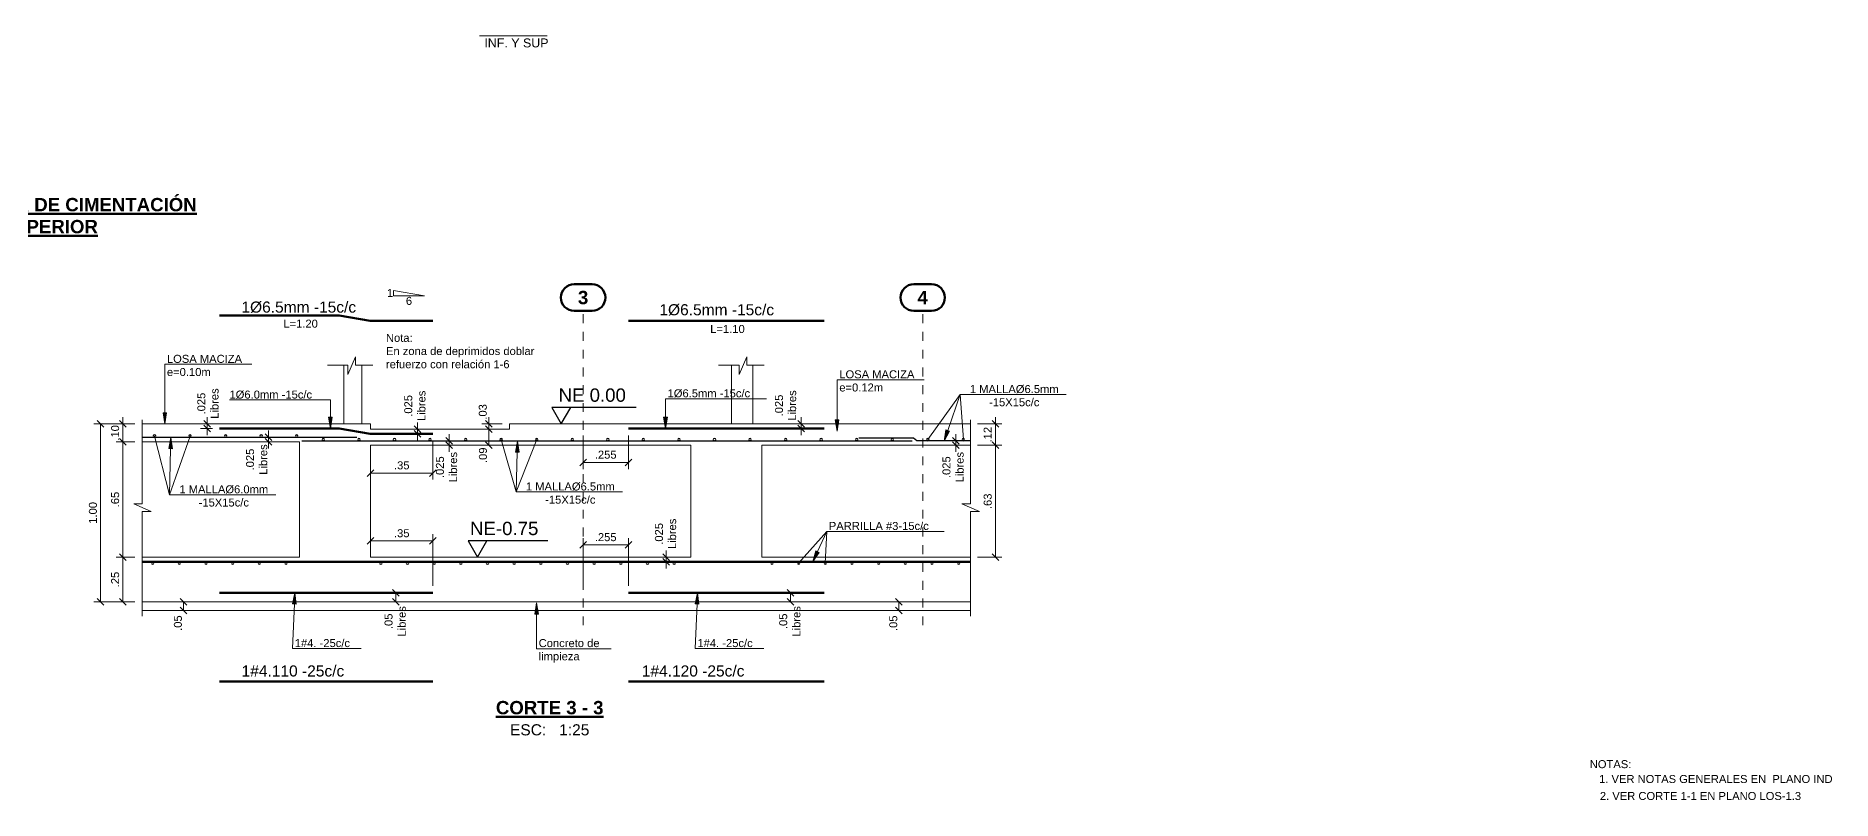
# Model space of a CAD drawing. Header units: metres. Extents: x 1.9 to 93.5, y 3.6 to 60.4.
# Drawn here: x 23.74 to 43.95, y 4.4 to 12.99 of the extents above; entities that cross this region are included whole.
import ezdxf

# ---------------------------------------------------------------- set-up
doc = ezdxf.new("R2010")
doc.units = ezdxf.units.M
doc.linetypes.add('-PYD EJES', pattern=[0.02, 0.0125, -0.0025, 0.0025, -0.0025])
for name, color, linetype, lineweight in [('3059-TOA-LOS-1_4_dwg-1', 7, 'Continuous', 20), ('COTAEJE', 9, 'Continuous', 13), ('COTAEJE-1', 7, 'Continuous', 9), ('COTAS', 9, 'Continuous', 13), ('COTAS-1', 7, 'Continuous', 9), ('EJES-1', 1, '-PYD EJES', 9), ('LINEAD', 7, 'Continuous', 20), ('REFUERZOG', 90, 'Continuous', 70), ('REFUERZOM', 2, 'Continuous', 30), ('REFUERZOS', 3, 'Continuous', 50), ('TEXEJES', 3, 'Continuous', 50), ('TEXEJES-1', 7, 'Continuous', 50), ('TEXREF', 2, 'Continuous', 30), ('TEXTOD', 7, 'Continuous', 20), ('TEXTOG', 3, 'Continuous', 50), ('TEXTOM', 2, 'Continuous', 30), ('TEXTOM-1', 7, 'Continuous', 30), ('VARIOS', 8, 'Continuous', 9), ('VARIOS-2', 7, 'Continuous', 9)]:
    doc.layers.add(name, color=color, linetype=linetype, lineweight=lineweight)
doc.styles.add('Swis721 Ex BT', font='swisse.ttf', dxfattribs={"height": 0.045})
doc.styles.add('Swis721 Ex BT_1', font='swisse.ttf', dxfattribs={"height": 0.075})
doc.styles.add('Swis721 Ex BT_2', font='swisse.ttf', dxfattribs={"height": 0.0625})
doc.styles.add('Swis721 Ex BT_3', font='swisse.ttf', dxfattribs={"height": 0.1})
doc.styles.add('Swis721 Ex BT_4', font='swisse.ttf', dxfattribs={"height": 0.09})
doc.styles.add('Swis721 Ex BT_B', font='swisseb.ttf', dxfattribs={"height": 0.075})
doc.styles.add('Swis721 Ex BT_B_1', font='swisseb.ttf', dxfattribs={"height": 0.15})
doc.styles.add('Swis721 LtEx BT', font='swissel.ttf', dxfattribs={"height": 0.0625})
doc.styles.add('Swis721 LtEx BT_1', font='swissel.ttf', dxfattribs={"height": 0.045})
doc.styles.add('Swis721 LtEx BT_3', font='swissel.ttf', dxfattribs={"height": 0.09})

# ---------------------------------------------------------------- blocks, each defined once
blk = doc.blocks.new('3059-TOA-LOS-1_4_dwg__U299-4209311-19_ZI_ALL_Estructura_TOA_LOS-1_4')
at = {"layer": 'REFUERZOM'}
blk.add_circle((0, 0), 0.00702, dxfattribs=at)
blk = doc.blocks.new('3059-TOA-LOS-1_4_dwg__U300-4209312-19_ZI_ALL_Estructura_TOA_LOS-1_4')
for p in [(0, 0), (0.2, 0), (0.4, 0), (0.6, 0), (0.8, 0), (1, 0), (1.2, 0), (1.4, 0), (1.6, 0), (1.8, 0), (2, 0), (2.2, 0), (2.4, 0), (2.6, 0), (2.8, 0), (3, 0), (3.2, 0), (3.4, 0), (3.6, 0)]:
    blk.add_blockref('3059-TOA-LOS-1_4_dwg__U299-4209311-19_ZI_ALL_Estructura_TOA_LOS-1_4', p)
blk = doc.blocks.new('3059-TOA-LOS-1_4_dwg__U297-4209313-19_ZI_ALL_Estructura_TOA_LOS-1_4')
at = {"layer": 'REFUERZOM'}
blk.add_circle((0, 0), 0.00702, dxfattribs=at)
blk = doc.blocks.new('3059-TOA-LOS-1_4_dwg__U298-4209314-19_ZI_ALL_Estructura_TOA_LOS-1_4')
for p in [(0, 0), (0.2, 0), (0.4, 0), (0.6, 0), (0.8, 0)]:
    blk.add_blockref('3059-TOA-LOS-1_4_dwg__U297-4209313-19_ZI_ALL_Estructura_TOA_LOS-1_4', p)
blk = doc.blocks.new('3059-TOA-LOS-1_4_dwg__U20-4209255-19_ZI_ALL_Estructura_TOA_LOS-1_4')
at = {"layer": 'TEXEJES'}
for p, q in [((-0.163, -0.038), (-0.063, -0.038)), ((-0.063, -0.188), (-0.163, -0.188))]:
    blk.add_line(p, q, dxfattribs=at)
for centre, start, end in [((-0.163, -0.113), 90, 270), ((-0.063, -0.113), 270, 90)]:
    blk.add_arc(centre, 0.075, start, end, dxfattribs=at)
blk = doc.blocks.new('3059-TOA-LOS-1_4_dwg__U301-4209315-19_ZI_ALL_Estructura_TOA_LOS-1_4')
at = {"layer": 'REFUERZOM'}
blk.add_circle((0, 0), 0.00702, dxfattribs=at)
blk = doc.blocks.new('3059-TOA-LOS-1_4_dwg__U302-4209316-19_ZI_ALL_Estructura_TOA_LOS-1_4')
for p in [(0, 0), (0.15, 0), (0.3, 0), (0.45, 0), (0.6, 0), (0.75, 0)]:
    blk.add_blockref('3059-TOA-LOS-1_4_dwg__U301-4209315-19_ZI_ALL_Estructura_TOA_LOS-1_4', p)
blk = doc.blocks.new('3059-TOA-LOS-1_4_dwg__U303-4209317-19_ZI_ALL_Estructura_TOA_LOS-1_4')
at = {"layer": 'REFUERZOM'}
blk.add_circle((0, 0), 0.00702, dxfattribs=at)
blk = doc.blocks.new('3059-TOA-LOS-1_4_dwg__U304-4209318-19_ZI_ALL_Estructura_TOA_LOS-1_4')
for p in [(0, 0), (0.15, 0), (0.3, 0), (0.45, 0), (0.6, 0), (0.75, 0), (0.9, 0), (1.05, 0), (1.2, 0), (1.35, 0), (1.5, 0), (1.65, 0)]:
    blk.add_blockref('3059-TOA-LOS-1_4_dwg__U303-4209317-19_ZI_ALL_Estructura_TOA_LOS-1_4', p)
blk = doc.blocks.new('3059-TOA-LOS-1_4_dwg__Oblique-4209254-19_ZI_ALL_Estructura_TOA_LOS-1_4')
at = {"layer": 'COTAS'}
blk.add_line((-0.5, -0.5), (0.5, 0.5), dxfattribs=at)
blk = doc.blocks.new('3059-TOA-LOS-1_4_dwg__U292-4209319-19_ZI_ALL_Estructura_TOA_LOS-1_4')
at = {"layer": 'TEXTOM', "flags": 128}
blk.add_lwpolyline([(0.638, 0.382), (0.164, 0.382), (0.217, 0.29), (0.27, 0.382)], dxfattribs=at)
blk = doc.blocks.new('3059-TOA-LOS-1_4_dwg__U293-4209320-19_ZI_ALL_Estructura_TOA_LOS-1_4')
at = {"layer": 'TEXTOM', "flags": 128}
blk.add_lwpolyline([(0.638, 0.382), (0.19, 0.382), (0.243, 0.29), (0.296, 0.382)], dxfattribs=at)
blk = doc.blocks.new('3059-TOA-LOS-1_4_dwg__U295-4209321-19_ZI_ALL_Estructura_TOA_LOS-1_4')
at = {"layer": 'REFUERZOM'}
blk.add_circle((0, 0), 0.00702, dxfattribs=at)
blk = doc.blocks.new('3059-TOA-LOS-1_4_dwg__U296-4209322-19_ZI_ALL_Estructura_TOA_LOS-1_4')
for p in [(0, 0), (0.15, 0), (0.3, 0), (0.45, 0), (0.6, 0), (0.75, 0), (0.9, 0), (1.05, 0)]:
    blk.add_blockref('3059-TOA-LOS-1_4_dwg__U295-4209321-19_ZI_ALL_Estructura_TOA_LOS-1_4', p)
blk = doc.blocks.new('3059-TOA-LOS-1_4_dwg_3-4209323-19_ZI_ALL_Estructura_TOA_LOS-1_4')
at = {"layer": 'COTAEJE'}
for points in [[(23.985, -22.792), (23.964, -22.791), (23.977, -22.729)], [(26.25, -22.792), (26.229, -22.791), (26.242, -22.729)], [(25.348, -22.848), (25.327, -22.848), (25.337, -22.785)]]:
    blk.add_hatch(color=256, dxfattribs=at).paths.add_polyline_path(points)
at = {"layer": 'TEXTOD'}
for points in [[(23.246, -21.779), (23.236, -21.716), (23.256, -21.716)], [(24.178, -21.804), (24.167, -21.741), (24.188, -21.741)], [(26.062, -21.804), (26.052, -21.741), (26.073, -21.741)], [(27.028, -21.819), (27.017, -21.756), (27.038, -21.756)], [(27.63, -21.875), (27.64, -21.812), (27.66, -21.819)], [(23.289, -21.918), (23.268, -21.917), (23.28, -21.855)], [(25.239, -21.938), (25.218, -21.937), (25.23, -21.875)]]:
    blk.add_hatch(color=256, dxfattribs=at).paths.add_polyline_path(points)
at = {"layer": 'VARIOS'}
blk.add_hatch(color=256, dxfattribs=at).paths.add_polyline_path([(26.892, -22.553), (26.908, -22.492), (26.927, -22.501)])
at = {"layer": 'COTAEJE'}
for p, q in [((23.964, -22.791), (23.977, -22.729)), ((23.977, -22.729), (23.985, -22.792)), ((26.229, -22.791), (26.242, -22.729)), ((26.242, -22.729), (26.25, -22.792)), ((23.985, -22.792), (23.964, -22.791)), ((25.327, -22.848), (25.337, -22.785)), ((25.337, -22.785), (25.348, -22.848)), ((26.25, -22.792), (26.229, -22.791)), ((25.348, -22.848), (25.327, -22.848))]:
    blk.add_line(p, q, dxfattribs=at)
at = {"layer": 'COTAEJE', "flags": 128}
for points in [[(23.975, -22.791), (23.965, -23.042), (23.975, -23.042), (24.35, -23.042)], [(26.24, -22.791), (26.23, -23.042), (26.24, -23.042), (26.615, -23.042)], [(25.337, -22.848), (25.337, -23.044), (25.347, -23.044), (25.757, -23.044)]]:
    blk.add_lwpolyline(points, dxfattribs=at)
at = {"layer": 'COTAS'}
for p, q in [((22.885, -21.779), (22.885, -22.779)), ((23.48, -21.779), (23.447, -21.779)), ((23.514, -21.804), (23.447, -21.804)), ((24.664, -21.809), (24.631, -21.809)), ((25.144, -21.779), (25.03, -21.779)), ((25.068, -21.809), (25.068, -21.899)), ((26.82, -21.779), (26.787, -21.779)), ((26.82, -21.804), (26.787, -21.804)), ((27.817, -21.779), (27.955, -21.779)), ((23.826, -21.854), (23.793, -21.854)), ((23.826, -21.879), (23.793, -21.879)), ((24.664, -21.834), (24.631, -21.834)), ((24.754, -21.874), (24.754, -22.092)), ((24.842, -21.874), (24.809, -21.874)), ((24.842, -21.899), (24.809, -21.899)), ((25.144, -21.899), (25.03, -21.899)), ((25.599, -21.844), (25.599, -22.033)), ((25.854, -21.844), (25.854, -22.033)), ((27.69, -21.874), (27.657, -21.874)), ((27.69, -21.899), (27.657, -21.899)), ((24.404, -21.939), (24.404, -22.092)), ((25.854, -21.995), (25.599, -21.995)), ((24.754, -22.055), (24.404, -22.055)), ((24.404, -22.489), (24.404, -22.399)), ((24.754, -22.689), (24.754, -22.399)), ((25.599, -22.689), (25.599, -22.421)), ((25.854, -22.689), (25.854, -22.421)), ((24.754, -22.437), (24.404, -22.437)), ((25.854, -22.458), (25.599, -22.458)), ((26.027, -22.529), (26.105, -22.529)), ((27.817, -22.529), (27.955, -22.529)), ((26.027, -22.554), (26.105, -22.554)), ((24.505, -22.729), (24.583, -22.729)), ((24.545, -22.779), (24.545, -22.729)), ((26.725, -22.729), (26.803, -22.729)), ((26.766, -22.779), (26.766, -22.729)), ((23.376, -22.779), (23.313, -22.779)), ((23.376, -22.829), (23.313, -22.829)), ((23.351, -22.779), (23.351, -22.829)), ((24.505, -22.779), (24.583, -22.779)), ((26.725, -22.779), (26.803, -22.779)), ((27.469, -22.779), (27.338, -22.779)), ((27.469, -22.829), (27.338, -22.829)), ((27.375, -22.779), (27.375, -22.829))]:
    blk.add_line(p, q, dxfattribs=at)
at = {"layer": 'COTAS', "flags": 128}
for points in [[(22.847, -21.779), (23.078, -21.779), (22.973, -21.779)], [(23.01, -21.879), (23.01, -21.779), (23.01, -21.741)], [(23.484, -21.841), (23.484, -21.804), (23.484, -21.779), (23.484, -21.741)], [(23.83, -21.916), (23.83, -21.879), (23.83, -21.854), (23.83, -21.816)], [(24.668, -21.871), (24.668, -21.834), (24.668, -21.809), (24.668, -21.771)], [(25.068, -21.846), (25.068, -21.809), (25.068, -21.779), (25.068, -21.741)], [(26.825, -21.841), (26.825, -21.804), (26.825, -21.779), (26.825, -21.741)], [(27.918, -21.899), (27.918, -21.779), (27.918, -21.741)], [(23.01, -22.779), (23.01, -22.529), (23.01, -21.879), (23.01, -21.916)], [(24.846, -21.936), (24.846, -21.899), (24.846, -21.874), (24.846, -21.836)], [(27.695, -21.936), (27.695, -21.899), (27.695, -21.874), (27.695, -21.836)], [(27.918, -22.529), (27.918, -21.899), (27.918, -21.936)], [(26.067, -22.591), (26.067, -22.554), (26.067, -22.529), (26.067, -22.491)], [(22.847, -22.779), (23.078, -22.779), (22.973, -22.779)]]:
    blk.add_lwpolyline(points, dxfattribs=at)
for points in [[(25.03, -21.809), (25.144, -21.809)], [(22.973, -21.879), (23.078, -21.879)], [(27.955, -21.899), (27.817, -21.899)], [(22.973, -22.529), (23.078, -22.529)]]:
    blk.add_lwpolyline(points, close=True, dxfattribs=at)
at = {"layer": 'EJES-1'}
for p, q in [((25.599, -22.911), (25.599, -21.143)), ((27.509, -22.911), (27.509, -21.143))]:
    blk.add_line(p, q, dxfattribs=at)
at = {"layer": 'LINEAD'}
blk.add_line((23.118, -22.779), (27.777, -22.779), dxfattribs=at)
at = {"layer": 'LINEAD', "flags": 128}
for points in [[(27.777, -21.779), (25.184, -21.779), (25.184, -21.809), (24.404, -21.809), (24.404, -21.779), (23.118, -21.779)], [(23.118, -21.879), (24.004, -21.879), (24.004, -22.529), (23.118, -22.529)], [(27.777, -22.529), (26.604, -22.529), (26.604, -21.899), (27.777, -21.899)]]:
    blk.add_lwpolyline(points, dxfattribs=at)
blk.add_lwpolyline([(26.204, -21.899), (26.204, -22.529), (24.404, -22.529), (24.404, -21.899)], close=True, dxfattribs=at)
at = {"layer": 'REFUERZOG'}
for p, q in [((26.954, -21.198), (25.854, -21.198)), ((26.954, -21.804), (25.854, -21.804))]:
    blk.add_line(p, q, dxfattribs=at)
at = {"layer": 'REFUERZOG', "flags": 128}
for points in [[(24.754, -21.198), (24.402, -21.198), (24.227, -21.168), (23.554, -21.168)], [(24.754, -21.834), (24.402, -21.834), (24.227, -21.804), (23.554, -21.804)]]:
    blk.add_lwpolyline(points, dxfattribs=at)
at = {"layer": 'REFUERZOM'}
for p, q in [((23.118, -21.854), (24.326, -21.854)), ((24.017, -21.874), (27.449, -21.874))]:
    blk.add_line(p, q, dxfattribs=at)
at = {"layer": 'REFUERZOM', "flags": 128}
blk.add_lwpolyline([(27.777, -21.874), (27.476, -21.874), (27.458, -21.859), (27.149, -21.859)], dxfattribs=at)
at = {"layer": 'REFUERZOS'}
for p, q in [((27.777, -22.554), (23.118, -22.554)), ((23.554, -22.729), (24.754, -22.729)), ((25.854, -22.729), (26.954, -22.729)), ((23.554, -23.228), (24.754, -23.228)), ((25.854, -23.228), (26.954, -23.228))]:
    blk.add_line(p, q, dxfattribs=at)
at = {"layer": 'TEXTOD'}
for p, q in [((23.246, -21.779), (23.236, -21.716)), ((23.236, -21.716), (23.256, -21.716)), ((23.256, -21.716), (23.246, -21.779)), ((24.178, -21.804), (24.167, -21.741)), ((24.167, -21.741), (24.188, -21.741)), ((24.188, -21.741), (24.178, -21.804)), ((26.062, -21.804), (26.052, -21.741)), ((26.052, -21.741), (26.073, -21.741)), ((26.073, -21.741), (26.062, -21.804)), ((27.028, -21.819), (27.017, -21.756)), ((27.017, -21.756), (27.038, -21.756)), ((27.038, -21.756), (27.028, -21.819)), ((27.63, -21.875), (27.64, -21.812)), ((27.66, -21.819), (27.63, -21.875)), ((27.64, -21.812), (27.66, -21.819)), ((23.268, -21.917), (23.28, -21.855)), ((23.289, -21.918), (23.268, -21.917)), ((23.28, -21.855), (23.289, -21.918)), ((25.218, -21.937), (25.23, -21.875)), ((25.23, -21.875), (25.239, -21.938)), ((25.239, -21.938), (25.218, -21.937))]:
    blk.add_line(p, q, dxfattribs=at)
at = {"layer": 'TEXTOD', "flags": 128}
for points in [[(23.246, -21.716), (23.246, -21.443), (23.256, -21.443), (23.735, -21.443)], [(27.028, -21.756), (27.028, -21.53), (27.038, -21.53), (27.517, -21.53)], [(27.738, -21.867), (27.719, -21.613), (27.538, -21.867)], [(27.65, -21.816), (27.719, -21.613), (27.729, -21.613), (28.316, -21.613)], [(24.178, -21.741), (24.178, -21.643), (24.168, -21.643), (23.61, -21.643)], [(26.062, -21.741), (26.062, -21.637), (26.072, -21.637), (26.63, -21.637)], [(23.388, -21.847), (23.273, -22.177), (23.188, -21.847)], [(23.279, -21.917), (23.273, -22.177), (23.283, -22.177), (23.87, -22.177)], [(25.338, -21.867), (25.223, -22.161), (25.138, -21.867)], [(25.228, -21.937), (25.223, -22.161), (25.233, -22.161), (25.82, -22.161)]]:
    blk.add_lwpolyline(points, dxfattribs=at)
at = {"layer": 'VARIOS'}
for p, q in [((24.254, -21.449), (24.254, -21.779)), ((24.354, -21.779), (24.354, -21.449)), ((26.434, -21.449), (26.434, -21.779)), ((26.554, -21.779), (26.554, -21.449)), ((26.892, -22.553), (26.908, -22.492)), ((26.927, -22.501), (26.892, -22.553)), ((26.908, -22.492), (26.927, -22.501)), ((23.118, -22.829), (27.777, -22.829))]:
    blk.add_line(p, q, dxfattribs=at)
at = {"layer": 'VARIOS', "flags": 128}
blk.add_lwpolyline([(24.532, -21.028), (24.532, -21.058), (24.707, -21.058)], close=True, dxfattribs=at)
for points in [[(24.161, -21.449), (24.276, -21.449), (24.276, -21.5), (24.319, -21.402), (24.319, -21.449), (24.417, -21.449)], [(26.361, -21.449), (26.476, -21.449), (26.476, -21.5), (26.519, -21.402), (26.519, -21.449), (26.617, -21.449)], [(23.118, -22.86), (23.118, -22.272), (23.17, -22.272), (23.071, -22.229), (23.118, -22.229), (23.118, -21.755)], [(27.777, -22.86), (27.777, -22.272), (27.829, -22.272), (27.73, -22.229), (27.777, -22.229), (27.777, -21.755)], [(26.961, -22.561), (26.969, -22.383), (26.811, -22.561)], [(26.918, -22.496), (26.969, -22.383), (26.979, -22.383), (27.629, -22.383)]]:
    blk.add_lwpolyline(points, dxfattribs=at)
for name, p in [('3059-TOA-LOS-1_4_dwg__U20-4209255-19_ZI_ALL_Estructura_TOA_LOS-1_4', (25.712, -20.955)), ('3059-TOA-LOS-1_4_dwg__U20-4209255-19_ZI_ALL_Estructura_TOA_LOS-1_4', (27.622, -20.955)), ('3059-TOA-LOS-1_4_dwg__U292-4209319-19_ZI_ALL_Estructura_TOA_LOS-1_4', (25.259, -22.069)), ('3059-TOA-LOS-1_4_dwg__U293-4209320-19_ZI_ALL_Estructura_TOA_LOS-1_4', (24.762, -22.819))]:
    blk.add_blockref(name, p)
at = {"xscale": 0.0375, "yscale": 0.0375, "zscale": 0.0375}
for p, rotation in [((22.885, -21.779), 90), ((23.01, -21.779), 270), ((23.484, -21.779), 270), ((23.484, -21.804), 90), ((24.668, -21.809), 270), ((24.668, -21.834), 90), ((25.068, -21.779), 270), ((25.068, -21.809), 90), ((25.068, -21.809), 90), ((26.825, -21.779), 270), ((26.825, -21.804), 90), ((27.918, -21.779), 270), ((23.01, -21.879), 90), ((23.01, -21.879), 90), ((23.83, -21.854), 270), ((23.83, -21.879), 90), ((24.846, -21.874), 270), ((24.846, -21.899), 90), ((25.068, -21.899), 270), ((27.695, -21.874), 270), ((27.695, -21.899), 90), ((27.918, -21.899), 90), ((27.918, -21.899), 90), ((25.599, -21.995), 180), ((24.404, -22.055), 180), ((24.404, -22.437), 180), ((23.01, -22.529), 270), ((23.01, -22.529), 90), ((25.599, -22.458), 180), ((26.067, -22.529), 270), ((27.918, -22.529), 270), ((26.067, -22.554), 90), ((24.545, -22.729), 90), ((26.766, -22.729), 90), ((22.885, -22.779), 270), ((23.01, -22.779), 270), ((23.351, -22.779), 90), ((23.351, -22.829), 270), ((24.545, -22.779), 270), ((26.766, -22.779), 270), ((27.375, -22.779), 90), ((27.375, -22.829), 270)]:
    blk.add_blockref('3059-TOA-LOS-1_4_dwg__Oblique-4209254-19_ZI_ALL_Estructura_TOA_LOS-1_4', p, dxfattribs=dict(at, rotation=rotation))
at = {"extrusion": (0, 0, -1), "zscale": -1}
for name, p in [('3059-TOA-LOS-1_4_dwg__U298-4209314-19_ZI_ALL_Estructura_TOA_LOS-1_4', (-23.988, -21.847)), ('3059-TOA-LOS-1_4_dwg__U300-4209312-19_ZI_ALL_Estructura_TOA_LOS-1_4', (-27.738, -21.867))]:
    blk.add_blockref(name, p, dxfattribs=at)
at = {"xscale": 0.0375, "yscale": 0.0375, "zscale": 0.0375}
for p in [(25.854, -21.995), (24.754, -22.055), (24.754, -22.437), (25.854, -22.458)]:
    blk.add_blockref('3059-TOA-LOS-1_4_dwg__Oblique-4209254-19_ZI_ALL_Estructura_TOA_LOS-1_4', p, dxfattribs=at)
at = {"extrusion": (0, 0, -1), "zscale": -1, "rotation": 180}
for name, p in [('3059-TOA-LOS-1_4_dwg__U302-4209316-19_ZI_ALL_Estructura_TOA_LOS-1_4', (-23.178, -22.561)), ('3059-TOA-LOS-1_4_dwg__U304-4209318-19_ZI_ALL_Estructura_TOA_LOS-1_4', (-24.461, -22.561)), ('3059-TOA-LOS-1_4_dwg__U296-4209322-19_ZI_ALL_Estructura_TOA_LOS-1_4', (-26.661, -22.561))]:
    blk.add_blockref(name, p, dxfattribs=at)
at = {"layer": 'COTAEJE-1', "char_height": 0.045, "attachment_point": 1, "line_spacing_factor": 0.989072, "style": 'Swis721 Ex BT'}
for s, insert, width in [('1', (24.496, -21.019), 0.04956), ('6', (24.602, -21.064), 0.04956), ('L=1.20', (23.913, -21.192), 0.28371), ('L=1.10', (26.314, -21.222), 0.28371), ('1#4. -25c/c', (23.977, -22.989), 0.4569), ('Concreto de\\Plimpieza', (25.349, -22.989), 0.49507), ('1#4. -25c/c', (26.242, -22.989), 0.4569)]:
    blk.add_mtext(s, dxfattribs=dict(at, insert=insert, width=width))
at = {"layer": 'COTAS-1', "char_height": 0.045, "attachment_point": 2, "rotation": 90, "line_spacing_factor": 0.989083, "style": 'Swis721 LtEx BT_1'}
for s, insert, width in [('.025\\PLibres', (23.429, -21.664), 0.23472), ('.025\\PLibres', (24.593, -21.677), 0.23472), ('.025\\PLibres', (26.678, -21.675), 0.23472), ('.03', (25.012, -21.711), 0.12135), ('.10', (22.944, -21.829), 0.12135), ('.12', (27.852, -21.839), 0.12135), ('.025\\PLibres', (23.703, -21.979), 0.23472), ('.09', (25.013, -21.955), 0.12135), ('.025\\PLibres', (24.771, -22.022), 0.23472), ('.025\\PLibres', (27.62, -22.022), 0.23472), ('1.00', (22.819, -22.279), 0.16977), ('.65', (22.944, -22.204), 0.12135), ('.63', (27.852, -22.214), 0.12135), ('.025\\PLibres', (26.003, -22.397), 0.23472), ('.25', (22.944, -22.654), 0.12135), ('.05\\PLibres', (24.482, -22.889), 0.23472), ('.05\\PLibres', (26.702, -22.889), 0.23472), ('.05', (23.297, -22.899), 0.12135), ('.05', (27.321, -22.9), 0.12135)]:
    blk.add_mtext(s, dxfattribs=dict(at, insert=insert, width=width))
at = {"layer": 'COTAS-1', "char_height": 0.045, "attachment_point": 2, "line_spacing_factor": 0.989083, "style": 'Swis721 LtEx BT_1'}
for s, insert, width in [('.35', (24.579, -21.989), 0.12135), ('.255', (25.726, -21.929), 0.16977), ('.35', (24.579, -22.371), 0.12135), ('.255', (25.726, -22.393), 0.16977)]:
    blk.add_mtext(s, dxfattribs=dict(at, insert=insert, width=width))
at = {"layer": 'TEXEJES-1', "char_height": 0.075, "width": 0.0902, "attachment_point": 2, "line_spacing_factor": 0.989072, "style": 'Swis721 Ex BT_B'}
for s, insert in [('\\fSwis721 Ex BT|b1|i0|c0|p34|;3', (25.599, -21.03)), ('\\fSwis721 Ex BT|b1|i0|c0|p34|;4', (27.509, -21.03))]:
    blk.add_mtext(s, dxfattribs=dict(at, insert=insert))
at = {"layer": 'TEXTOD'}
for s, insert, char_height, width, attachment_point, line_spacing_factor, style in [('Nota:\\PEn zona de deprimidos doblar\\Prefuerzo con relación 1-6', (24.49, -21.272), 0.045, 1.20093, 1, 0.989072, 'Swis721 Ex BT'), ('LOSA MACIZA\\Pe=0.10m', (23.258, -21.39), 0.045, 0.57711, 1, 0.989072, 'Swis721 Ex BT'), ('LOSA MACIZA\\Pe=0.12m', (27.04, -21.477), 0.045, 0.57711, 1, 0.989072, 'Swis721 Ex BT'), ('1Ø6.0mm -15c/c', (23.61, -21.591), 0.045, 0.6751, 1, 0.989072, 'Swis721 Ex BT'), ('1Ø6.5mm -15c/c', (26.074, -21.584), 0.045, 0.6751, 1, 0.989072, 'Swis721 Ex BT'), ('1 MALLAØ6.5mm\\P-15X15c/c', (28.024, -21.56), 0.045, 0.71213, 2, 0.989072, 'Swis721 Ex BT'), ('1 MALLAØ6.0mm\\P-15X15c/c', (23.578, -22.124), 0.045, 0.71213, 2, 0.989072, 'Swis721 Ex BT'), ('1 MALLAØ6.5mm\\P-15X15c/c', (25.527, -22.108), 0.045, 0.71213, 2, 0.989072, 'Swis721 Ex BT'), ('ESC:   1:25', (25.411, -23.468), 0.0625, 0.59976, 2, 0.989083, 'Swis721 LtEx BT')]:
    blk.add_mtext(s, dxfattribs=dict(at, insert=insert, char_height=char_height, width=width, attachment_point=attachment_point, line_spacing_factor=line_spacing_factor, style=style))
at = {"layer": 'TEXTOG', "insert": (25.411, -23.337), "char_height": 0.075, "width": 0.89346, "attachment_point": 2, "line_spacing_factor": 0.989072, "style": 'Swis721 Ex BT_B'}
blk.add_mtext('\\LCORTE 3 - 3', dxfattribs=at)
at = {"layer": 'TEXTOM', "char_height": 0.0625, "attachment_point": 1, "line_spacing_factor": 0.989072, "style": 'Swis721 Ex BT_2'}
for s, insert, width in [('1Ø6.5mm -15c/c', (23.677, -21.09), 0.93762), ('1Ø6.5mm -15c/c', (26.028, -21.105), 0.93762), ('1#4.110 -25c/c', (23.678, -23.137), 0.84109), ('1#4.120 -25c/c', (25.929, -23.137), 0.84109)]:
    blk.add_mtext(s, dxfattribs=dict(at, insert=insert, width=width))
at = {"layer": 'TEXTOM-1', "char_height": 0.075, "attachment_point": 1, "line_spacing_factor": 0.989072, "style": 'Swis721 Ex BT_1'}
for s, insert, width in [('NE 0.00', (25.461, -21.579), 0.52696), ('NE-0.75', (24.963, -22.329), 0.5431)]:
    blk.add_mtext(s, dxfattribs=dict(at, insert=insert, width=width))
at = {"layer": 'VARIOS-2', "insert": (26.981, -22.33), "char_height": 0.045, "width": 0.78334, "attachment_point": 1, "line_spacing_factor": 0.989072, "style": 'Swis721 Ex BT'}
blk.add_mtext('PARRILLA #3-15c/c', dxfattribs=at)
blk = doc.blocks.new('3059-TOA-LOS-1_4_dwg-4060731-19_ZI_ALL_Estructura_TOA_LOS-1_4')
at = {"layer": 'VARIOS'}
blk.add_line((29.492, 12.994), (28.731, 12.994), dxfattribs=at)
at = {"xscale": 2, "yscale": 2, "zscale": 2}
blk.add_blockref('3059-TOA-LOS-1_4_dwg_3-4209323-19_ZI_ALL_Estructura_TOA_LOS-1_4', (-21.303, 52.186), dxfattribs=at)
at = {"layer": 'TEXREF', "insert": (29.145, 12.965), "char_height": 0.1, "width": 0.9558, "attachment_point": 2, "line_spacing_factor": 0.989072, "style": 'Swis721 Ex BT_3'}
blk.add_mtext('INF. Y SUP', dxfattribs=at)
at = {"layer": 'TEXTOD', "char_height": 0.09, "attachment_point": 1, "line_spacing_factor": 0.989083, "style": 'Swis721 LtEx BT_3'}
for s, insert, width in [('1. VER NOTAS GENERALES EN  PLANO IND', (41.324, 4.679), 3.4557), ('2. VER CORTE 1-1 EN PLANO LOS-1.3', (41.333, 4.488), 3.03186)]:
    blk.add_mtext(s, dxfattribs=dict(at, insert=insert, width=width))
at = {"layer": 'TEXTOG', "insert": (23.284, 11.171), "char_height": 0.15, "width": 6.43526, "attachment_point": 2, "line_spacing_factor": 0.989072, "style": 'Swis721 Ex BT_B_1'}
blk.add_mtext('\\LPLANTA LOSA SUPERIOR DE CIMENTACIÓN\\PREFUERZO SUPERIOR', dxfattribs=at)
at = {"layer": 'TEXTOM', "insert": (41.219, 4.846), "char_height": 0.09, "width": 0.62779, "attachment_point": 1, "line_spacing_factor": 0.989072, "style": 'Swis721 Ex BT_4'}
blk.add_mtext('NOTAS:', dxfattribs=at)

msp = doc.modelspace()

# ---------------------------------------------------------------- block references
at = {"layer": '3059-TOA-LOS-1_4_dwg-1'}
msp.add_blockref('3059-TOA-LOS-1_4_dwg-4060731-19_ZI_ALL_Estructura_TOA_LOS-1_4', (0, 0), dxfattribs=at)

doc.saveas('drawing.dxf')
